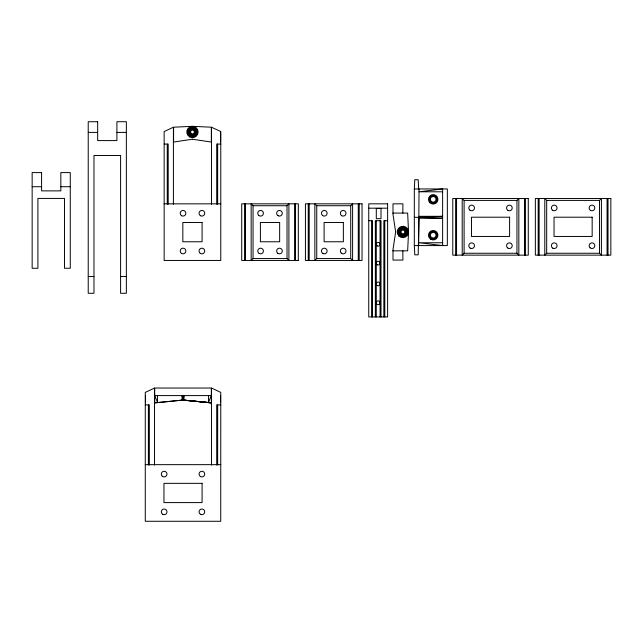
<?xml version="1.0" encoding="UTF-8"?>
<svg xmlns="http://www.w3.org/2000/svg" width="643" height="643" viewBox="0 0 643 643"><rect width="100%" height="100%" fill="white"/><g stroke="black" fill="none" stroke-linecap="round" stroke-linejoin="round"><path stroke-width="0.96" d="M418.657 188.954L418.183 179.71L414.791 179.71L414.317 188.954L414.317 245.578L414.791 254.829L418.183 254.829L419.035 218.21L442.625 218.21L414.317 217.27M418.657 245.578L419.035 188.954M157.543 395.59L157.543 402.454L154.714 395.59L211.338 395.59L208.501 402.454L183.022 400.05L183.97 395.59L183.97 400.195L211.338 402.88L211.338 388.034L154.714 388.034L154.714 402.88L183.022 400.05L211.338 402.88L183.022 400.05L154.714 402.88M190.722 136.372A4.718 4.718 0 0 0 196.244 134.805L196.846 133.728A4.718 4.718 0 0 0 195.279 128.206L194.202 127.603A4.718 4.718 0 0 0 188.672 129.171L188.077 130.248A4.718 4.718 0 0 0 189.645 135.777L190.722 136.372L191.421 134.604A2.813 2.813 0 0 0 194.716 133.672L195.078 133.029A2.813 2.813 0 0 0 194.138 129.733L193.495 129.372A2.813 2.813 0 0 0 190.199 130.312L189.846 130.955A2.813 2.813 0 0 0 190.778 134.25L191.421 134.604M193.495 129.372L194.202 127.603M401.136 236.343A4.718 4.718 0 0 0 406.657 234.767L407.26 233.698A4.718 4.718 0 0 0 405.693 228.169L404.616 227.566A4.718 4.718 0 0 0 399.086 229.141L398.491 230.21A4.718 4.718 0 0 0 400.059 235.74L401.136 236.343L401.835 234.566A2.813 2.813 0 0 0 405.13 233.634L405.492 232.991A2.813 2.813 0 0 0 404.551 229.696L403.917 229.334A2.813 2.813 0 0 0 400.613 230.274L400.259 230.917A2.813 2.813 0 0 0 401.192 234.213L401.835 234.566M403.917 229.334L404.616 227.566M189.645 135.777L190.778 134.25M194.138 129.733L195.279 128.206M400.059 235.74L401.192 234.213M404.551 229.696L405.693 228.169M287.019 205.72L288.908 203.831L288.908 260.455L287.019 258.566L287.019 205.72L253.045 205.72L251.156 203.831L251.156 260.455L253.045 258.566L253.045 205.72M350.724 205.72L352.605 203.831L352.605 260.455L350.724 258.566L350.724 205.72L316.75 205.72L314.861 203.831L314.861 260.455L316.75 258.566L316.75 205.72M464.101 253.254L462.213 255.142L462.213 198.518L464.101 200.407L464.101 253.254L516.948 253.254L518.837 255.142L518.837 198.518L516.948 200.407L464.101 200.407M546.679 253.254L544.79 255.142L544.79 198.518L546.679 200.407L546.679 253.254L599.525 253.254L601.414 255.142L601.414 198.518L599.525 200.407L546.679 200.407M419.035 217.27L442.625 216.321L419.035 216.321M88.228 132.402L97.664 132.402M116.913 132.402L126.358 132.402M164.15 144.072L168.209 144.072L168.209 204.233M220.774 144.072L216.715 144.072L216.715 204.233M32.15 186.719L41.586 186.719M60.836 186.719L70.272 186.719M414.317 188.954L447.343 188.954L447.343 245.578L414.317 245.578M442.625 191.791L419.035 191.791L442.625 188.954L442.625 245.578L419.035 242.749L442.625 242.749M164.15 203.831L220.774 203.831M368.744 208.179L387.616 208.179M368.744 220.686L372.522 220.686L372.522 316.943M387.616 220.686L383.847 220.686L383.847 316.943M253.045 258.566L287.019 258.566M316.75 258.566L350.724 258.566M298.344 260.455L241.72 260.455L241.72 203.831L298.344 203.831L298.304 260.455M88.228 276.53L93.982 276.53M120.595 276.53L126.358 276.53M145.278 404.897L149.337 404.897L149.337 465.058M220.774 404.897L216.715 404.897L216.715 465.058M145.278 464.656L220.774 464.656M188.077 130.248L189.846 130.955M195.078 133.029L196.846 133.728M398.491 230.21L400.259 230.917M405.492 232.991L407.26 233.698M399.086 229.141L400.613 230.274M405.13 233.634L406.657 234.767M188.672 129.171L190.199 130.312M194.716 133.672L196.244 134.805M183.022 400.05L182.082 395.59L182.082 400.195M608.021 198.518L608.021 255.142M607.072 198.518L607.072 255.142M599.525 200.407L599.525 253.254M539.131 198.518L539.131 255.142M538.183 198.518L538.183 255.142M525.444 198.518L525.444 255.142M524.503 198.518L524.503 255.142M516.948 200.407L516.948 253.254M456.554 198.518L456.554 255.142M455.614 198.518L455.614 255.142M402.872 213.082L402.872 203.831L393.002 203.831L393.002 213.082M402.872 250.826L402.872 260.077L393.002 260.077L393.002 250.826M384.787 220.686L384.787 316.943M381.01 316.943L381.01 220.686L375.351 220.686L375.351 316.943M380.069 220.686L380.069 316.943M376.292 220.686L376.292 316.943M371.574 220.686L371.574 316.943M359.212 203.831L359.212 260.455M358.272 203.831L358.272 260.455M309.195 203.831L309.195 260.455M308.254 203.831L308.254 260.455M295.515 203.831L295.515 260.455M294.566 203.831L294.566 260.455M245.497 203.831L245.497 260.455M244.557 203.831L244.557 260.455M220.581 131.992L220.581 141.87M220.581 395.646L220.581 402.695M217.655 144.072L217.655 204.233M217.655 404.897L217.655 465.058M211.523 204.297L211.523 127.218L220.774 131.566L220.774 260.455L164.15 260.455L164.15 131.566L173.401 127.218L173.401 204.297M211.523 465.122L211.523 388.042L220.774 392.391L220.734 521.28L145.278 521.28L145.278 392.391L154.521 388.042L154.521 465.122M208.501 395.59L208.501 402.454M167.26 144.072L167.26 204.233M148.388 404.897L148.388 465.058M145.463 395.646L145.463 402.695M194.829 128.809A3.962 3.962 0 0 1 196.147 133.455M195.641 134.355A3.962 3.962 0 0 1 190.995 135.673M190.095 135.167A3.962 3.962 0 0 1 188.777 130.529M189.283 129.621A3.962 3.962 0 0 1 193.921 128.303M194.467 129.291A3.36 3.36 0 0 1 195.585 133.23M195.159 133.993A3.36 3.36 0 0 1 191.22 135.11M190.457 134.684A3.36 3.36 0 0 1 189.339 130.754M189.765 129.982A3.36 3.36 0 0 1 193.696 128.865M405.243 228.771A3.962 3.962 0 0 1 406.561 233.417M406.054 234.317A3.962 3.962 0 0 1 401.409 235.635M400.509 235.137A3.962 3.962 0 0 1 399.19 230.491M399.697 229.591A3.962 3.962 0 0 1 404.334 228.273M404.881 229.262A3.36 3.36 0 0 1 405.998 233.192M405.572 233.956A3.36 3.36 0 0 1 401.634 235.073M400.87 234.647A3.36 3.36 0 0 1 399.753 230.716M400.179 229.953A3.36 3.36 0 0 1 404.117 228.836M408.538 231.954L407.654 250.826L392.809 250.826L395.638 231.954L392.809 213.082L407.654 213.082L408.538 231.954M380.109 302.789L380.045 303.279A1.905 1.905 0 0 1 377.111 304.348A1.905 1.905 0 0 1 377.111 301.221A1.905 1.905 0 0 1 380.045 302.29L380.109 302.789M192.458 139.226L173.586 142.055L173.586 127.21L192.458 126.325L211.338 127.21L211.338 142.055L192.458 139.226M97.664 121.72L88.228 121.72L88.228 293.28L93.982 293.28L93.982 155.493L120.595 155.493L120.595 293.28L126.358 293.28L126.358 121.72L116.913 121.72L116.913 140.592L97.664 140.592L97.664 121.72M41.586 172.597L32.15 172.597L32.15 268.26L37.905 268.26L37.905 198.422L64.517 198.422L64.517 268.26L70.272 268.26L70.272 172.597L60.836 172.597L60.836 190.875L41.586 190.875L41.586 172.597M528.273 198.518L452.776 198.518L452.776 255.142L528.273 255.142L528.273 198.518M610.85 198.518L535.354 198.518L535.354 255.142L610.85 255.142L610.85 198.518M362.041 203.831L305.425 203.831L305.425 260.455L362.041 260.455L362.041 203.831M387.616 203.831L368.744 203.831L368.744 316.943L387.616 316.943L387.616 203.831M381.01 208.412L376.292 208.412L376.292 218.668L381.01 218.668L381.01 208.412M509.594 217.205L471.464 217.205L471.464 236.455L509.594 236.455L509.594 217.205M592.163 217.205L554.041 217.205L554.041 236.455L592.163 236.455L592.163 217.205M202.087 222.518L182.837 222.518L182.837 241.768L202.087 241.768L202.087 222.518M279.657 222.518L260.407 222.518L260.407 241.768L279.657 241.768L279.657 222.518M343.362 222.518L324.104 222.518L324.104 241.768L343.362 241.768L343.362 222.518M202.087 483.343L163.957 483.343L163.957 502.593L202.087 502.593L202.087 483.343M162.293 476.23A2.829 2.829 0 0 0 166.931 474.638A2.829 2.829 0 0 0 163.226 471.415A2.829 2.829 0 0 0 162.293 476.23M162.687 514.271A2.829 2.829 0 0 0 166.979 511.9A2.829 2.829 0 0 0 162.783 509.369A2.829 2.829 0 0 0 162.687 514.271M200.479 514.296A2.829 2.829 0 0 0 204.731 511.844A2.829 2.829 0 0 0 200.479 509.393A2.829 2.829 0 0 0 200.479 514.296M200.479 476.543A2.829 2.829 0 0 0 204.731 474.092A2.829 2.829 0 0 0 200.479 471.64A2.829 2.829 0 0 0 200.479 476.543M189.629 136.895A5.658 5.658 0 0 0 198.124 131.992A5.658 5.658 0 0 0 189.629 127.089A5.658 5.658 0 0 0 189.629 136.895M191.124 133.326A1.889 1.889 0 0 0 194.282 132.482A1.889 1.889 0 0 0 191.976 130.167A1.889 1.889 0 0 0 191.124 133.326M431.212 201.363A2.829 2.829 0 0 0 435.93 200.037A2.829 2.829 0 0 0 432.426 196.613A2.829 2.829 0 0 0 431.212 201.363M431.774 237.653A2.829 2.829 0 0 0 436.018 235.201A2.829 2.829 0 0 0 431.774 232.75A2.829 2.829 0 0 0 431.774 237.653M430.545 202.039A3.786 3.786 0 0 0 436.854 200.278A3.786 3.786 0 0 0 432.168 195.697A3.786 3.786 0 0 0 430.545 202.039M431.3 238.473A3.786 3.786 0 0 0 436.975 235.201A3.786 3.786 0 0 0 431.3 231.922A3.786 3.786 0 0 0 431.3 238.473M429.878 202.722A4.734 4.734 0 0 0 437.779 200.512A4.734 4.734 0 0 0 431.911 194.781A4.734 4.734 0 0 0 429.878 202.722M430.826 239.3A4.734 4.734 0 0 0 437.923 235.201A4.734 4.734 0 0 0 430.826 231.102A4.734 4.734 0 0 0 430.826 239.3M552.811 248.158A2.829 2.829 0 0 0 557.055 245.698A2.829 2.829 0 0 0 552.811 243.247A2.829 2.829 0 0 0 552.811 248.158M590.121 247.836A2.829 2.829 0 0 0 594.751 246.245A2.829 2.829 0 0 0 591.054 243.022A2.829 2.829 0 0 0 590.121 247.836M590.515 210.382A2.829 2.829 0 0 0 594.807 208.011A2.829 2.829 0 0 0 590.604 205.479A2.829 2.829 0 0 0 590.515 210.382M552.594 210.269A2.829 2.829 0 0 0 557.047 208.211A2.829 2.829 0 0 0 553.036 205.382A2.829 2.829 0 0 0 552.594 210.269M469.792 210.092A2.829 2.829 0 0 0 474.43 208.493A2.829 2.829 0 0 0 470.732 205.278A2.829 2.829 0 0 0 469.792 210.092M470.194 248.126A2.829 2.829 0 0 0 474.486 245.755A2.829 2.829 0 0 0 470.282 243.223A2.829 2.829 0 0 0 470.194 248.126M507.769 248.013A2.829 2.829 0 0 0 512.222 245.956A2.829 2.829 0 0 0 508.211 243.134A2.829 2.829 0 0 0 507.769 248.013M507.986 210.406A2.829 2.829 0 0 0 512.23 207.954A2.829 2.829 0 0 0 507.986 205.503A2.829 2.829 0 0 0 507.986 210.406M398.869 235.957A5.658 5.658 0 0 0 408.345 233.417A5.658 5.658 0 0 0 401.409 226.489A5.658 5.658 0 0 0 398.869 235.957M401.537 233.288A1.889 1.889 0 0 0 404.696 232.444A1.889 1.889 0 0 0 402.389 230.13A1.889 1.889 0 0 0 401.537 233.288M377.24 245.907A1.889 1.889 0 0 0 380.069 244.276A1.889 1.889 0 0 0 377.24 242.644A1.889 1.889 0 0 0 377.24 245.907M377.24 264.787A1.889 1.889 0 0 0 380.069 263.148A1.889 1.889 0 0 0 377.24 261.516A1.889 1.889 0 0 0 377.24 264.787M377.24 285.548A1.889 1.889 0 0 0 380.069 283.909A1.889 1.889 0 0 0 377.24 282.277A1.889 1.889 0 0 0 377.24 285.548M322.882 253.471A2.829 2.829 0 0 0 327.126 251.019A2.829 2.829 0 0 0 322.882 248.568A2.829 2.829 0 0 0 322.882 253.471M341.312 253.157A2.829 2.829 0 0 0 345.95 251.558A2.829 2.829 0 0 0 342.253 248.343A2.829 2.829 0 0 0 341.312 253.157M341.706 215.694A2.829 2.829 0 0 0 345.998 213.323A2.829 2.829 0 0 0 341.803 210.791A2.829 2.829 0 0 0 341.706 215.694M322.665 215.582A2.829 2.829 0 0 0 327.118 213.524A2.829 2.829 0 0 0 323.107 210.703A2.829 2.829 0 0 0 322.665 215.582M258.735 215.405A2.829 2.829 0 0 0 263.373 213.806A2.829 2.829 0 0 0 259.676 210.591A2.829 2.829 0 0 0 258.735 215.405M259.137 253.438A2.829 2.829 0 0 0 263.429 251.067A2.829 2.829 0 0 0 259.225 248.536A2.829 2.829 0 0 0 259.137 253.438M277.84 253.334A2.829 2.829 0 0 0 282.293 251.268A2.829 2.829 0 0 0 278.282 248.447A2.829 2.829 0 0 0 277.84 253.334M278.057 215.718A2.829 2.829 0 0 0 282.301 213.267A2.829 2.829 0 0 0 278.057 210.816A2.829 2.829 0 0 0 278.057 215.718M181.607 215.718A2.829 2.829 0 0 0 185.851 213.267A2.829 2.829 0 0 0 181.607 210.816A2.829 2.829 0 0 0 181.607 215.718M181.559 253.438A2.829 2.829 0 0 0 185.851 251.067A2.829 2.829 0 0 0 181.656 248.536A2.829 2.829 0 0 0 181.559 253.438M200.27 253.334A2.829 2.829 0 0 0 204.715 251.268A2.829 2.829 0 0 0 200.704 248.447A2.829 2.829 0 0 0 200.27 253.334M200.479 215.718A2.829 2.829 0 0 0 204.731 213.267A2.829 2.829 0 0 0 200.479 210.816A2.829 2.829 0 0 0 200.479 215.718"/></g></svg>
